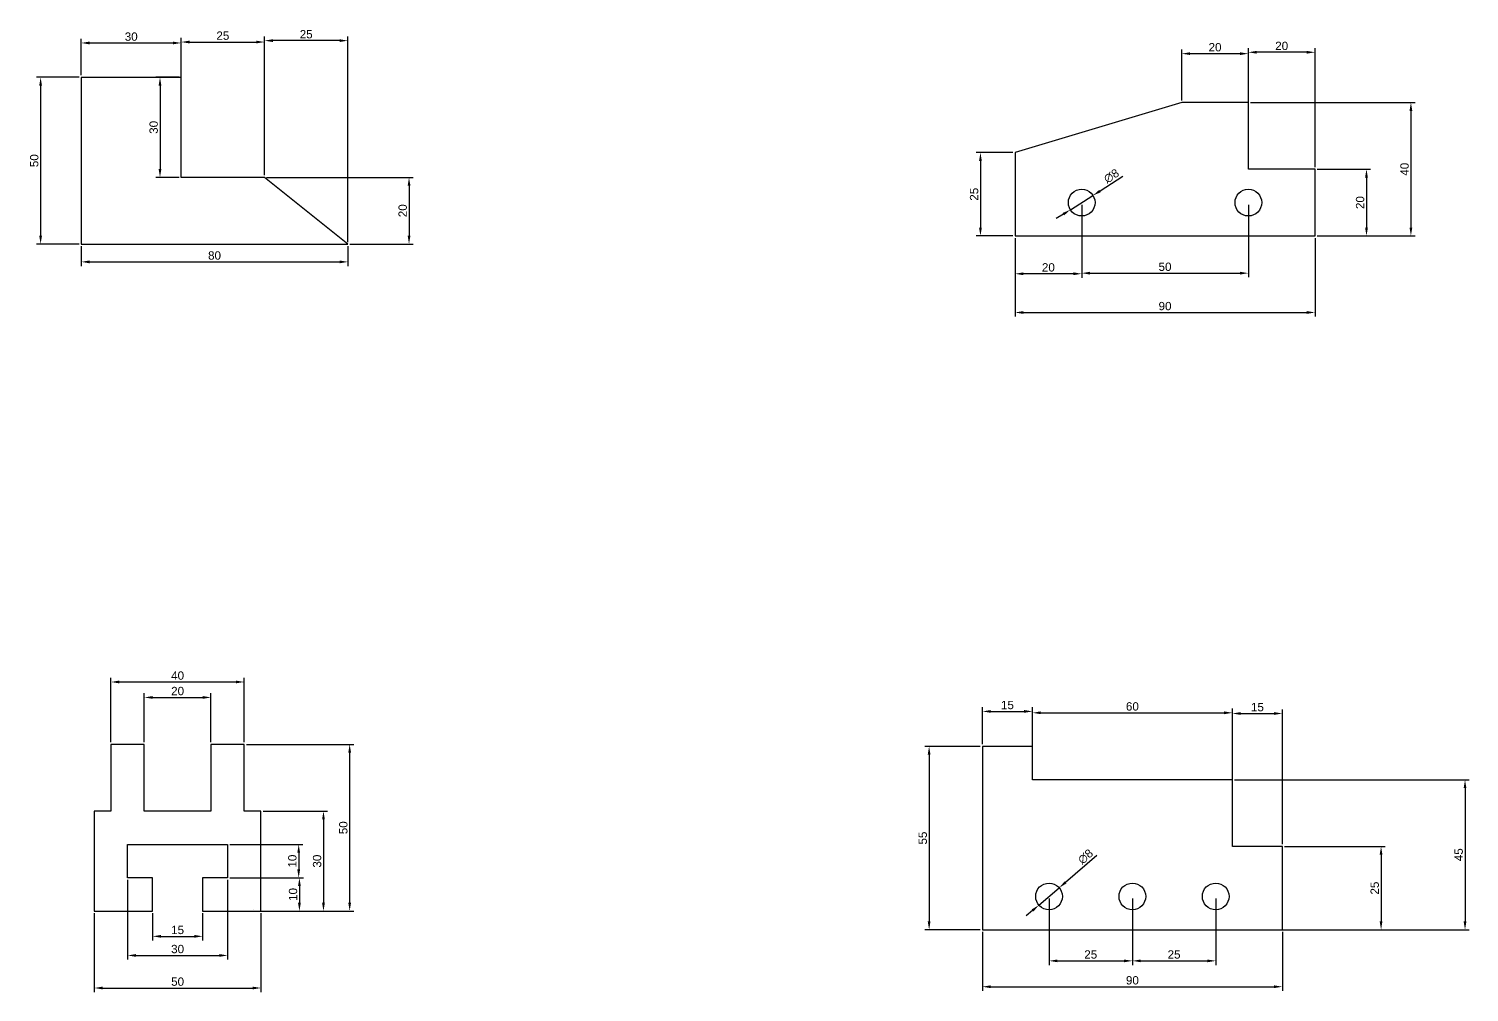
# Model space of a CAD drawing. Header units: centimetres. Extents: x 133 to 1115, y 64 to 390.
# Drawn here: x 682.5 to 1114.6, y 75.3 to 364.2 of the extents above; entities that cross this region are included whole.
import ezdxf

# ---------------------------------------------------------------- set-up
doc = ezdxf.new("R2010")
doc.units = ezdxf.units.CM
doc.styles.get("Standard").update_dxf_attribs({"font": 'arial.ttf'})
doc.dimstyles.new('ISO-25', dxfattribs={"dimtxt": 2.5, "dimasz": 2.5, "dimexe": 1.25, "dimexo": 0.625, "dimtad": 1, "dimtxsty": 'Standard', "dimcen": 2.5, "dimadec": 0, "dimazin": 0, "dimtfac": 1, "dimtmove": 0, "dimatfit": 3, "dimfxl": 1, "dimarcsym": 0})

# ---------------------------------------------------------------- blocks, each defined once
blk = doc.blocks.new('*D27')
at = {"color": 0, "lineweight": -2, "transparency": 16777216}
for p, q in [((1059.22, 119.01), (1089.46, 119.01)), ((1088.21, 116.51), (1088.21, 96.51)), ((1059.22, 94.01), (1089.46, 94.01))]:
    blk.add_line(p, q, dxfattribs=at)
at = {"color": 0, "transparency": 16777216}
for points in [[(1087.79, 116.51), (1088.62, 116.51), (1088.21, 119.01)], [(1087.79, 96.51), (1088.62, 96.51), (1088.21, 94.01)]]:
    blk.add_solid(points, dxfattribs=at)
at = {"layer": 'Defpoints', "color": 0, "transparency": 16777216}
for p in [(1058.6, 119.01), (1058.6, 94.01), (1088.21, 94.01)]:
    blk.add_point(p, dxfattribs=at)
at = {"color": 0, "transparency": 16777216, "insert": (1086.31, 106.51), "char_height": 2.5, "attachment_point": 5, "rotation": 90}
blk.add_mtext('25', dxfattribs=at)
blk = doc.blocks.new('*D28')
at = {"color": 0, "lineweight": -2, "transparency": 16777216}
for p, q in [((1069.01, 322.06), (1085.08, 322.06)), ((1083.83, 319.56), (1083.83, 304.56)), ((1069.01, 302.06), (1085.08, 302.06))]:
    blk.add_line(p, q, dxfattribs=at)
at = {"color": 0, "transparency": 16777216}
for points in [[(1083.41, 319.56), (1084.25, 319.56), (1083.83, 322.06)], [(1083.41, 304.56), (1084.25, 304.56), (1083.83, 302.06)]]:
    blk.add_solid(points, dxfattribs=at)
at = {"layer": 'Defpoints', "color": 0, "transparency": 16777216}
for p in [(1068.39, 322.06), (1068.39, 302.06), (1083.83, 302.06)]:
    blk.add_point(p, dxfattribs=at)
at = {"color": 0, "transparency": 16777216, "insert": (1081.93, 312.06), "char_height": 2.5, "attachment_point": 5, "rotation": 90}
blk.add_mtext('20', dxfattribs=at)
blk = doc.blocks.new('*D29')
at = {"color": 0, "lineweight": -2, "transparency": 16777216}
for p, q in [((1049.01, 342.06), (1098.41, 342.06)), ((1097.16, 339.56), (1097.16, 304.56)), ((1069.01, 302.06), (1098.41, 302.06))]:
    blk.add_line(p, q, dxfattribs=at)
at = {"color": 0, "transparency": 16777216}
for points in [[(1096.75, 339.56), (1097.58, 339.56), (1097.16, 342.06)], [(1096.75, 304.56), (1097.58, 304.56), (1097.16, 302.06)]]:
    blk.add_solid(points, dxfattribs=at)
at = {"layer": 'Defpoints', "color": 0, "transparency": 16777216}
for p in [(1048.39, 342.06), (1068.39, 302.06), (1097.16, 302.06)]:
    blk.add_point(p, dxfattribs=at)
at = {"color": 0, "transparency": 16777216, "insert": (1095.26, 322.06), "char_height": 2.5, "attachment_point": 5, "rotation": 90}
blk.add_mtext('40', dxfattribs=at)
blk = doc.blocks.new('*D30')
at = {"color": 0, "lineweight": -2, "transparency": 16777216}
for p, q in [((1048.39, 322.68), (1048.39, 358.38)), ((1065.89, 357.13), (1050.89, 357.13)), ((1068.39, 322.68), (1068.39, 358.38))]:
    blk.add_line(p, q, dxfattribs=at)
at = {"color": 0, "transparency": 16777216}
for points in [[(1050.89, 357.55), (1050.89, 356.72), (1048.39, 357.13)], [(1065.89, 357.55), (1065.89, 356.72), (1068.39, 357.13)]]:
    blk.add_solid(points, dxfattribs=at)
at = {"layer": 'Defpoints', "color": 0, "transparency": 16777216}
for p in [(1048.39, 357.13), (1048.39, 322.06), (1068.39, 322.06)]:
    blk.add_point(p, dxfattribs=at)
at = {"color": 0, "transparency": 16777216, "insert": (1058.39, 359.03), "char_height": 2.5, "attachment_point": 5}
blk.add_mtext('20', dxfattribs=at)
blk = doc.blocks.new('*D31')
at = {"color": 0, "lineweight": -2, "transparency": 16777216}
for p, q in [((1028.39, 342.68), (1028.39, 357.97)), ((1030.89, 356.72), (1045.89, 356.72)), ((1048.39, 342.68), (1048.39, 357.97))]:
    blk.add_line(p, q, dxfattribs=at)
at = {"color": 0, "transparency": 16777216}
for points in [[(1030.89, 357.14), (1030.89, 356.31), (1028.39, 356.72)], [(1045.89, 357.14), (1045.89, 356.31), (1048.39, 356.72)]]:
    blk.add_solid(points, dxfattribs=at)
at = {"layer": 'Defpoints', "color": 0, "transparency": 16777216}
for p in [(1048.39, 356.72), (1028.39, 342.06), (1048.39, 342.06)]:
    blk.add_point(p, dxfattribs=at)
at = {"color": 0, "transparency": 16777216, "insert": (1038.39, 358.63), "char_height": 2.5, "attachment_point": 5}
blk.add_mtext('20', dxfattribs=at)
blk = doc.blocks.new('*D32')
at = {"color": 0, "lineweight": -2, "transparency": 16777216}
for p, q in [((977.76, 327.06), (966.77, 327.06)), ((968.02, 324.56), (968.02, 304.56)), ((977.76, 302.06), (966.77, 302.06))]:
    blk.add_line(p, q, dxfattribs=at)
at = {"color": 0, "transparency": 16777216}
for points in [[(967.6, 324.56), (968.43, 324.56), (968.02, 327.06)], [(967.6, 304.56), (968.43, 304.56), (968.02, 302.06)]]:
    blk.add_solid(points, dxfattribs=at)
at = {"layer": 'Defpoints', "color": 0, "transparency": 16777216}
for p in [(978.39, 327.06), (968.02, 302.06), (978.39, 302.06)]:
    blk.add_point(p, dxfattribs=at)
at = {"color": 0, "transparency": 16777216, "insert": (966.12, 314.56), "char_height": 2.5, "attachment_point": 5, "rotation": 90}
blk.add_mtext('25', dxfattribs=at)
blk = doc.blocks.new('*D33')
at = {"color": 0, "lineweight": -2, "transparency": 16777216}
for p, q in [((998.39, 311.43), (998.39, 289.47)), ((978.39, 301.43), (978.39, 289.47)), ((995.89, 290.72), (980.89, 290.72))]:
    blk.add_line(p, q, dxfattribs=at)
at = {"color": 0, "transparency": 16777216}
for points in [[(980.89, 291.14), (980.89, 290.3), (978.39, 290.72)], [(995.89, 291.14), (995.89, 290.3), (998.39, 290.72)]]:
    blk.add_solid(points, dxfattribs=at)
at = {"layer": 'Defpoints', "color": 0, "transparency": 16777216}
for p in [(998.39, 312.06), (978.39, 302.06), (978.39, 290.72)]:
    blk.add_point(p, dxfattribs=at)
at = {"color": 0, "transparency": 16777216, "insert": (988.39, 292.62), "char_height": 2.5, "attachment_point": 5}
blk.add_mtext('20', dxfattribs=at)
blk = doc.blocks.new('*D34')
at = {"color": 0, "lineweight": -2, "transparency": 16777216}
for p, q in [((998.39, 311.43), (998.39, 289.65)), ((1048.39, 311.43), (1048.39, 289.65)), ((1000.89, 290.9), (1045.89, 290.9))]:
    blk.add_line(p, q, dxfattribs=at)
at = {"color": 0, "transparency": 16777216}
for points in [[(1000.89, 291.32), (1000.89, 290.48), (998.39, 290.9)], [(1045.89, 291.32), (1045.89, 290.48), (1048.39, 290.9)]]:
    blk.add_solid(points, dxfattribs=at)
at = {"layer": 'Defpoints', "color": 0, "transparency": 16777216}
for p in [(998.39, 312.06), (1048.39, 312.06), (1048.39, 290.9)]:
    blk.add_point(p, dxfattribs=at)
at = {"color": 0, "transparency": 16777216, "insert": (1023.39, 292.8), "char_height": 2.5, "attachment_point": 5}
blk.add_mtext('50', dxfattribs=at)
blk = doc.blocks.new('*D35')
at = {"color": 0, "lineweight": -2, "transparency": 16777216}
for p, q in [((978.39, 301.43), (978.39, 277.86)), ((1068.39, 301.43), (1068.39, 277.86)), ((980.89, 279.11), (1065.89, 279.11))]:
    blk.add_line(p, q, dxfattribs=at)
at = {"color": 0, "transparency": 16777216}
for points in [[(980.89, 279.53), (980.89, 278.69), (978.39, 279.11)], [(1065.89, 279.53), (1065.89, 278.69), (1068.39, 279.11)]]:
    blk.add_solid(points, dxfattribs=at)
at = {"layer": 'Defpoints', "color": 0, "transparency": 16777216}
for p in [(978.39, 302.06), (1068.39, 302.06), (1068.39, 279.11)]:
    blk.add_point(p, dxfattribs=at)
at = {"color": 0, "transparency": 16777216, "insert": (1023.39, 281.01), "char_height": 2.5, "attachment_point": 5}
blk.add_mtext('90', dxfattribs=at)
blk = doc.blocks.new('*D36')
at = {"color": 0, "lineweight": -2, "transparency": 16777216}
for p, q in [((1010.75, 319.86), (1003.89, 315.53)), ((995.01, 309.92), (1001.77, 314.19)), ((992.89, 308.58), (990.78, 307.25))]:
    blk.add_line(p, q, dxfattribs=at)
at = {"color": 0, "transparency": 16777216}
for points in [[(1003.66, 315.88), (1004.11, 315.17), (1001.77, 314.19)], [(992.67, 308.94), (993.12, 308.23), (995.01, 309.92)]]:
    blk.add_solid(points, dxfattribs=at)
at = {"layer": 'Defpoints', "color": 0, "transparency": 16777216}
for p in [(1001.77, 314.19), (995.01, 309.92)]:
    blk.add_point(p, dxfattribs=at)
at = {"color": 0, "transparency": 16777216, "insert": (1007.32, 320.03), "char_height": 2.5, "attachment_point": 5, "rotation": 32.2776}
blk.add_mtext('∅8', dxfattribs=at)
blk = doc.blocks.new('*D37')
at = {"color": 0, "lineweight": -2, "transparency": 16777216}
for p, q in [((1002.97, 116.26), (993.54, 108.23)), ((985.55, 101.42), (991.64, 106.61)), ((983.65, 99.79), (981.75, 98.17))]:
    blk.add_line(p, q, dxfattribs=at)
at = {"color": 0, "transparency": 16777216}
for points in [[(993.27, 108.54), (993.81, 107.91), (991.64, 106.61)], [(983.38, 100.11), (983.92, 99.48), (985.55, 101.42)]]:
    blk.add_solid(points, dxfattribs=at)
at = {"layer": 'Defpoints', "color": 0, "transparency": 16777216}
for p in [(991.64, 106.61), (985.55, 101.42)]:
    blk.add_point(p, dxfattribs=at)
at = {"color": 0, "transparency": 16777216, "insert": (999.55, 115.94), "char_height": 2.5, "attachment_point": 5, "rotation": 40.444}
blk.add_mtext('∅8', dxfattribs=at)
blk = doc.blocks.new('*D38')
at = {"color": 0, "lineweight": -2, "transparency": 16777216}
for p, q in [((967.97, 149.01), (951.37, 149.01)), ((952.62, 146.51), (952.62, 96.51)), ((967.97, 94.01), (951.37, 94.01))]:
    blk.add_line(p, q, dxfattribs=at)
at = {"color": 0, "transparency": 16777216}
for points in [[(952.2, 146.51), (953.03, 146.51), (952.62, 149.01)], [(952.2, 96.51), (953.03, 96.51), (952.62, 94.01)]]:
    blk.add_solid(points, dxfattribs=at)
at = {"layer": 'Defpoints', "color": 0, "transparency": 16777216}
for p in [(968.6, 149.01), (952.62, 94.01), (968.6, 94.01)]:
    blk.add_point(p, dxfattribs=at)
at = {"color": 0, "transparency": 16777216, "insert": (950.72, 121.51), "char_height": 2.5, "attachment_point": 5, "rotation": 90}
blk.add_mtext('55', dxfattribs=at)
blk = doc.blocks.new('*D39')
at = {"color": 0, "lineweight": -2, "transparency": 16777216}
for p, q in [((968.6, 149.64), (968.6, 160.74)), ((983.6, 149.64), (983.6, 160.74)), ((971.1, 159.49), (981.1, 159.49))]:
    blk.add_line(p, q, dxfattribs=at)
at = {"color": 0, "transparency": 16777216}
for points in [[(971.1, 159.9), (971.1, 159.07), (968.6, 159.49)], [(981.1, 159.9), (981.1, 159.07), (983.6, 159.49)]]:
    blk.add_solid(points, dxfattribs=at)
at = {"layer": 'Defpoints', "color": 0, "transparency": 16777216}
for p in [(983.6, 159.49), (968.6, 149.01), (983.6, 149.01)]:
    blk.add_point(p, dxfattribs=at)
at = {"color": 0, "transparency": 16777216, "insert": (976.1, 161.39), "char_height": 2.5, "attachment_point": 5}
blk.add_mtext('15', dxfattribs=at)
blk = doc.blocks.new('*D40')
at = {"color": 0, "lineweight": -2, "transparency": 16777216}
for p, q in [((983.6, 139.64), (983.6, 160.32)), ((1043.6, 139.64), (1043.6, 160.32)), ((986.1, 159.07), (1041.1, 159.07))]:
    blk.add_line(p, q, dxfattribs=at)
at = {"color": 0, "transparency": 16777216}
for points in [[(986.1, 159.49), (986.1, 158.65), (983.6, 159.07)], [(1041.1, 159.49), (1041.1, 158.65), (1043.6, 159.07)]]:
    blk.add_solid(points, dxfattribs=at)
at = {"layer": 'Defpoints', "color": 0, "transparency": 16777216}
for p in [(1043.6, 159.07), (983.6, 139.01), (1043.6, 139.01)]:
    blk.add_point(p, dxfattribs=at)
at = {"color": 0, "transparency": 16777216, "insert": (1013.6, 160.97), "char_height": 2.5, "attachment_point": 5}
blk.add_mtext('60', dxfattribs=at)
blk = doc.blocks.new('*D41')
at = {"color": 0, "lineweight": -2, "transparency": 16777216}
for p, q in [((1043.6, 119.64), (1043.6, 160.11)), ((1058.6, 119.64), (1058.6, 160.11)), ((1046.1, 158.86), (1056.1, 158.86))]:
    blk.add_line(p, q, dxfattribs=at)
at = {"color": 0, "transparency": 16777216}
for points in [[(1046.1, 159.28), (1046.1, 158.44), (1043.6, 158.86)], [(1056.1, 159.28), (1056.1, 158.44), (1058.6, 158.86)]]:
    blk.add_solid(points, dxfattribs=at)
at = {"layer": 'Defpoints', "color": 0, "transparency": 16777216}
for p in [(1058.6, 158.86), (1043.6, 119.01), (1058.6, 119.01)]:
    blk.add_point(p, dxfattribs=at)
at = {"color": 0, "transparency": 16777216, "insert": (1051.1, 160.76), "char_height": 2.5, "attachment_point": 5}
blk.add_mtext('15', dxfattribs=at)
blk = doc.blocks.new('*D42')
at = {"color": 0, "lineweight": -2, "transparency": 16777216}
for p, q in [((1044.22, 139.01), (1114.65, 139.01)), ((1113.4, 136.51), (1113.4, 96.51)), ((1056.17, 94.01), (1114.65, 94.01))]:
    blk.add_line(p, q, dxfattribs=at)
at = {"color": 0, "transparency": 16777216}
for points in [[(1112.98, 136.51), (1113.81, 136.51), (1113.4, 139.01)], [(1112.98, 96.51), (1113.81, 96.51), (1113.4, 94.01)]]:
    blk.add_solid(points, dxfattribs=at)
at = {"layer": 'Defpoints', "color": 0, "transparency": 16777216}
for p in [(1043.6, 139.01), (1055.54, 94.01), (1113.4, 94.01)]:
    blk.add_point(p, dxfattribs=at)
at = {"color": 0, "transparency": 16777216, "insert": (1111.5, 116.51), "char_height": 2.5, "attachment_point": 5, "rotation": 90}
blk.add_mtext('45', dxfattribs=at)
blk = doc.blocks.new('*D43')
at = {"color": 0, "lineweight": -2, "transparency": 16777216}
for p, q in [((988.6, 103.39), (988.6, 83.44)), ((1013.6, 103.39), (1013.6, 83.44)), ((991.1, 84.69), (1011.1, 84.69))]:
    blk.add_line(p, q, dxfattribs=at)
at = {"color": 0, "transparency": 16777216}
for points in [[(991.1, 85.1), (991.1, 84.27), (988.6, 84.69)], [(1011.1, 85.1), (1011.1, 84.27), (1013.6, 84.69)]]:
    blk.add_solid(points, dxfattribs=at)
at = {"layer": 'Defpoints', "color": 0, "transparency": 16777216}
for p in [(988.6, 104.01), (1013.6, 104.01), (1013.6, 84.69)]:
    blk.add_point(p, dxfattribs=at)
at = {"color": 0, "transparency": 16777216, "insert": (1001.1, 86.59), "char_height": 2.5, "attachment_point": 5}
blk.add_mtext('25', dxfattribs=at)
blk = doc.blocks.new('*D44')
at = {"color": 0, "lineweight": -2, "transparency": 16777216}
for p, q in [((1013.6, 103.39), (1013.6, 83.44)), ((1038.6, 103.39), (1038.6, 83.44)), ((1016.1, 84.69), (1036.1, 84.69))]:
    blk.add_line(p, q, dxfattribs=at)
at = {"color": 0, "transparency": 16777216}
for points in [[(1016.1, 85.1), (1016.1, 84.27), (1013.6, 84.69)], [(1036.1, 85.1), (1036.1, 84.27), (1038.6, 84.69)]]:
    blk.add_solid(points, dxfattribs=at)
at = {"layer": 'Defpoints', "color": 0, "transparency": 16777216}
for p in [(1013.6, 104.01), (1038.6, 104.01), (1038.6, 84.69)]:
    blk.add_point(p, dxfattribs=at)
at = {"color": 0, "transparency": 16777216, "insert": (1026.1, 86.59), "char_height": 2.5, "attachment_point": 5}
blk.add_mtext('25', dxfattribs=at)
blk = doc.blocks.new('*D45')
at = {"color": 0, "lineweight": -2, "transparency": 16777216}
for p, q in [((968.6, 93.39), (968.6, 75.68)), ((1058.6, 93.39), (1058.6, 75.68)), ((971.1, 76.93), (1056.1, 76.93))]:
    blk.add_line(p, q, dxfattribs=at)
at = {"color": 0, "transparency": 16777216}
for points in [[(971.1, 77.35), (971.1, 76.52), (968.6, 76.93)], [(1056.1, 77.35), (1056.1, 76.52), (1058.6, 76.93)]]:
    blk.add_solid(points, dxfattribs=at)
at = {"layer": 'Defpoints', "color": 0, "transparency": 16777216}
for p in [(968.6, 94.01), (1058.6, 94.01), (1058.6, 76.93)]:
    blk.add_point(p, dxfattribs=at)
at = {"color": 0, "transparency": 16777216, "insert": (1013.6, 78.84), "char_height": 2.5, "attachment_point": 5}
blk.add_mtext('90', dxfattribs=at)
blk = doc.blocks.new('*D46')
at = {"color": 0, "lineweight": -2, "transparency": 16777216}
for p, q in [((717.15, 150.23), (717.15, 164.93)), ((737.15, 150.23), (737.15, 164.93)), ((719.65, 163.68), (734.65, 163.68))]:
    blk.add_line(p, q, dxfattribs=at)
at = {"color": 0, "transparency": 16777216}
for points in [[(719.65, 164.09), (719.65, 163.26), (717.15, 163.68)], [(734.65, 164.09), (734.65, 163.26), (737.15, 163.68)]]:
    blk.add_solid(points, dxfattribs=at)
at = {"layer": 'Defpoints', "color": 0, "transparency": 16777216}
for p in [(737.15, 163.68), (717.15, 149.6), (737.15, 149.6)]:
    blk.add_point(p, dxfattribs=at)
at = {"color": 0, "transparency": 16777216, "insert": (727.15, 165.58), "char_height": 2.5, "attachment_point": 5}
blk.add_mtext('20', dxfattribs=at)
blk = doc.blocks.new('*D47')
at = {"color": 0, "lineweight": -2, "transparency": 16777216}
for p, q in [((707.15, 150.23), (707.15, 169.56)), ((747.15, 150.23), (747.15, 169.56)), ((709.65, 168.31), (744.65, 168.31))]:
    blk.add_line(p, q, dxfattribs=at)
at = {"color": 0, "transparency": 16777216}
for points in [[(709.65, 168.73), (709.65, 167.9), (707.15, 168.31)], [(744.65, 168.73), (744.65, 167.9), (747.15, 168.31)]]:
    blk.add_solid(points, dxfattribs=at)
at = {"layer": 'Defpoints', "color": 0, "transparency": 16777216}
for p in [(747.15, 168.31), (707.15, 149.6), (747.15, 149.6)]:
    blk.add_point(p, dxfattribs=at)
at = {"color": 0, "transparency": 16777216, "insert": (727.15, 170.22), "char_height": 2.5, "attachment_point": 5}
blk.add_mtext('40', dxfattribs=at)
blk = doc.blocks.new('*D48')
at = {"color": 0, "lineweight": -2, "transparency": 16777216}
for p, q in [((747.77, 149.6), (780.02, 149.6)), ((778.77, 147.1), (778.77, 102.1)), ((752.77, 99.6), (780.02, 99.6))]:
    blk.add_line(p, q, dxfattribs=at)
at = {"color": 0, "transparency": 16777216}
for points in [[(778.36, 147.1), (779.19, 147.1), (778.77, 149.6)], [(778.36, 102.1), (779.19, 102.1), (778.77, 99.6)]]:
    blk.add_solid(points, dxfattribs=at)
at = {"layer": 'Defpoints', "color": 0, "transparency": 16777216}
for p in [(747.15, 149.6), (752.15, 99.6), (778.77, 99.6)]:
    blk.add_point(p, dxfattribs=at)
at = {"color": 0, "transparency": 16777216, "insert": (776.87, 124.6), "char_height": 2.5, "attachment_point": 5, "rotation": 90}
blk.add_mtext('50', dxfattribs=at)
blk = doc.blocks.new('*D49')
at = {"color": 0, "lineweight": -2, "transparency": 16777216}
for p, q in [((752.77, 129.6), (772.16, 129.6)), ((770.91, 127.1), (770.91, 102.1)), ((752.77, 99.6), (772.16, 99.6))]:
    blk.add_line(p, q, dxfattribs=at)
at = {"color": 0, "transparency": 16777216}
for points in [[(770.5, 127.1), (771.33, 127.1), (770.91, 129.6)], [(770.5, 102.1), (771.33, 102.1), (770.91, 99.6)]]:
    blk.add_solid(points, dxfattribs=at)
at = {"layer": 'Defpoints', "color": 0, "transparency": 16777216}
for p in [(752.15, 129.6), (752.15, 99.6), (770.91, 99.6)]:
    blk.add_point(p, dxfattribs=at)
at = {"color": 0, "transparency": 16777216, "insert": (769.01, 114.6), "char_height": 2.5, "attachment_point": 5, "rotation": 90}
blk.add_mtext('30', dxfattribs=at)
blk = doc.blocks.new('*D50')
at = {"color": 0, "lineweight": -2, "transparency": 16777216}
for p, q in [((742.77, 119.6), (764.73, 119.6)), ((763.48, 117.1), (763.48, 112.1)), ((742.77, 109.6), (764.73, 109.6))]:
    blk.add_line(p, q, dxfattribs=at)
at = {"color": 0, "transparency": 16777216}
for points in [[(763.06, 117.1), (763.9, 117.1), (763.48, 119.6)], [(763.06, 112.1), (763.9, 112.1), (763.48, 109.6)]]:
    blk.add_solid(points, dxfattribs=at)
at = {"layer": 'Defpoints', "color": 0, "transparency": 16777216}
for p in [(742.15, 119.6), (742.15, 109.6), (763.48, 109.6)]:
    blk.add_point(p, dxfattribs=at)
at = {"color": 0, "transparency": 16777216, "insert": (761.58, 114.6), "char_height": 2.5, "attachment_point": 5, "rotation": 90}
blk.add_mtext('10', dxfattribs=at)
blk = doc.blocks.new('*D51')
at = {"color": 0, "lineweight": -2, "transparency": 16777216}
for p, q in [((742.77, 109.6), (764.94, 109.6)), ((763.69, 107.1), (763.69, 102.1)), ((742.77, 99.6), (764.94, 99.6))]:
    blk.add_line(p, q, dxfattribs=at)
at = {"color": 0, "transparency": 16777216}
for points in [[(763.28, 107.1), (764.11, 107.1), (763.69, 109.6)], [(763.28, 102.1), (764.11, 102.1), (763.69, 99.6)]]:
    blk.add_solid(points, dxfattribs=at)
at = {"layer": 'Defpoints', "color": 0, "transparency": 16777216}
for p in [(742.15, 109.6), (742.15, 99.6), (763.69, 99.6)]:
    blk.add_point(p, dxfattribs=at)
at = {"color": 0, "transparency": 16777216, "insert": (761.79, 104.6), "char_height": 2.5, "attachment_point": 5, "rotation": 90}
blk.add_mtext('10', dxfattribs=at)
blk = doc.blocks.new('*D52')
at = {"color": 0, "lineweight": -2, "transparency": 16777216}
for p, q in [((719.65, 98.98), (719.65, 90.79)), ((734.65, 98.98), (734.65, 90.79)), ((722.15, 92.04), (732.15, 92.04))]:
    blk.add_line(p, q, dxfattribs=at)
at = {"color": 0, "transparency": 16777216}
for points in [[(722.15, 92.46), (722.15, 91.63), (719.65, 92.04)], [(732.15, 92.46), (732.15, 91.63), (734.65, 92.04)]]:
    blk.add_solid(points, dxfattribs=at)
at = {"layer": 'Defpoints', "color": 0, "transparency": 16777216}
for p in [(719.65, 99.6), (734.65, 99.6), (734.65, 92.04)]:
    blk.add_point(p, dxfattribs=at)
at = {"color": 0, "transparency": 16777216, "insert": (727.15, 93.95), "char_height": 2.5, "attachment_point": 5}
blk.add_mtext('15', dxfattribs=at)
blk = doc.blocks.new('*D53')
at = {"color": 0, "lineweight": -2, "transparency": 16777216}
for p, q in [((712.15, 108.98), (712.15, 85.06)), ((742.15, 108.98), (742.15, 85.06)), ((714.65, 86.31), (739.65, 86.31))]:
    blk.add_line(p, q, dxfattribs=at)
at = {"color": 0, "transparency": 16777216}
for points in [[(714.65, 86.73), (714.65, 85.9), (712.15, 86.31)], [(739.65, 86.73), (739.65, 85.9), (742.15, 86.31)]]:
    blk.add_solid(points, dxfattribs=at)
at = {"layer": 'Defpoints', "color": 0, "transparency": 16777216}
for p in [(712.15, 109.6), (742.15, 109.6), (742.15, 86.31)]:
    blk.add_point(p, dxfattribs=at)
at = {"color": 0, "transparency": 16777216, "insert": (727.15, 88.22), "char_height": 2.5, "attachment_point": 5}
blk.add_mtext('30', dxfattribs=at)
blk = doc.blocks.new('*D54')
at = {"color": 0, "lineweight": -2, "transparency": 16777216}
for p, q in [((702.15, 98.98), (702.15, 75.3)), ((752.15, 98.98), (752.15, 75.3)), ((704.65, 76.55), (749.65, 76.55))]:
    blk.add_line(p, q, dxfattribs=at)
at = {"color": 0, "transparency": 16777216}
for points in [[(704.65, 76.96), (704.65, 76.13), (702.15, 76.55)], [(749.65, 76.96), (749.65, 76.13), (752.15, 76.55)]]:
    blk.add_solid(points, dxfattribs=at)
at = {"layer": 'Defpoints', "color": 0, "transparency": 16777216}
for p in [(702.15, 99.6), (752.15, 99.6), (752.15, 76.55)]:
    blk.add_point(p, dxfattribs=at)
at = {"color": 0, "transparency": 16777216, "insert": (727.15, 78.45), "char_height": 2.5, "attachment_point": 5}
blk.add_mtext('50', dxfattribs=at)
blk = doc.blocks.new('*D55')
at = {"color": 0, "lineweight": -2, "transparency": 16777216}
for p, q in [((753.86, 319.62), (797.83, 319.62)), ((796.58, 317.12), (796.58, 302.12)), ((778.86, 299.62), (797.83, 299.62))]:
    blk.add_line(p, q, dxfattribs=at)
at = {"color": 0, "transparency": 16777216}
for points in [[(796.17, 317.12), (797, 317.12), (796.58, 319.62)], [(796.17, 302.12), (797, 302.12), (796.58, 299.62)]]:
    blk.add_solid(points, dxfattribs=at)
at = {"layer": 'Defpoints', "color": 0, "transparency": 16777216}
for p in [(753.23, 319.62), (778.23, 299.62), (796.58, 299.62)]:
    blk.add_point(p, dxfattribs=at)
at = {"color": 0, "transparency": 16777216, "insert": (794.68, 309.62), "char_height": 2.5, "attachment_point": 5, "rotation": 90}
blk.add_mtext('20', dxfattribs=at)
blk = doc.blocks.new('*D56')
at = {"color": 0, "lineweight": -2, "transparency": 16777216}
for p, q in [((753.23, 320.24), (753.23, 361.87)), ((775.73, 360.62), (755.73, 360.62)), ((778.23, 300.24), (778.23, 361.87))]:
    blk.add_line(p, q, dxfattribs=at)
at = {"color": 0, "transparency": 16777216}
for points in [[(755.73, 361.04), (755.73, 360.21), (753.23, 360.62)], [(775.73, 361.04), (775.73, 360.21), (778.23, 360.62)]]:
    blk.add_solid(points, dxfattribs=at)
at = {"layer": 'Defpoints', "color": 0, "transparency": 16777216}
for p in [(753.23, 360.62), (753.23, 319.62), (778.23, 299.62)]:
    blk.add_point(p, dxfattribs=at)
at = {"color": 0, "transparency": 16777216, "insert": (765.73, 362.53), "char_height": 2.5, "attachment_point": 5}
blk.add_mtext('25', dxfattribs=at)
blk = doc.blocks.new('*D57')
at = {"color": 0, "lineweight": -2, "transparency": 16777216}
for p, q in [((728.23, 320.24), (728.23, 361.46)), ((730.73, 360.21), (750.73, 360.21)), ((753.23, 320.24), (753.23, 361.46))]:
    blk.add_line(p, q, dxfattribs=at)
at = {"color": 0, "transparency": 16777216}
for points in [[(730.73, 360.62), (730.73, 359.79), (728.23, 360.21)], [(750.73, 360.62), (750.73, 359.79), (753.23, 360.21)]]:
    blk.add_solid(points, dxfattribs=at)
at = {"layer": 'Defpoints', "color": 0, "transparency": 16777216}
for p in [(753.23, 360.21), (728.23, 319.62), (753.23, 319.62)]:
    blk.add_point(p, dxfattribs=at)
at = {"color": 0, "transparency": 16777216, "insert": (740.73, 362.11), "char_height": 2.5, "attachment_point": 5}
blk.add_mtext('25', dxfattribs=at)
blk = doc.blocks.new('*D58')
at = {"color": 0, "lineweight": -2, "transparency": 16777216}
for p, q in [((698.23, 350.24), (698.23, 361.17)), ((700.73, 359.92), (725.73, 359.92)), ((728.23, 350.24), (728.23, 361.17))]:
    blk.add_line(p, q, dxfattribs=at)
at = {"color": 0, "transparency": 16777216}
for points in [[(700.73, 360.34), (700.73, 359.5), (698.23, 359.92)], [(725.73, 360.34), (725.73, 359.5), (728.23, 359.92)]]:
    blk.add_solid(points, dxfattribs=at)
at = {"layer": 'Defpoints', "color": 0, "transparency": 16777216}
for p in [(728.23, 359.92), (698.23, 349.62), (728.23, 349.62)]:
    blk.add_point(p, dxfattribs=at)
at = {"color": 0, "transparency": 16777216, "insert": (713.23, 361.82), "char_height": 2.5, "attachment_point": 5}
blk.add_mtext('30', dxfattribs=at)
blk = doc.blocks.new('*D59')
at = {"color": 0, "lineweight": -2, "transparency": 16777216}
for p, q in [((727.61, 349.62), (720.62, 349.62)), ((721.87, 347.12), (721.87, 322.12)), ((727.61, 319.62), (720.62, 319.62))]:
    blk.add_line(p, q, dxfattribs=at)
at = {"color": 0, "transparency": 16777216}
for points in [[(721.45, 347.12), (722.29, 347.12), (721.87, 349.62)], [(721.45, 322.12), (722.29, 322.12), (721.87, 319.62)]]:
    blk.add_solid(points, dxfattribs=at)
at = {"layer": 'Defpoints', "color": 0, "transparency": 16777216}
for p in [(728.23, 349.62), (721.87, 319.62), (728.23, 319.62)]:
    blk.add_point(p, dxfattribs=at)
at = {"color": 0, "transparency": 16777216, "insert": (719.97, 334.62), "char_height": 2.5, "attachment_point": 5, "rotation": 90}
blk.add_mtext('30', dxfattribs=at)
blk = doc.blocks.new('*D60')
at = {"color": 0, "lineweight": -2, "transparency": 16777216}
for p, q in [((697.61, 349.62), (684.8, 349.62)), ((686.05, 347.12), (686.05, 302.12)), ((697.61, 299.62), (684.8, 299.62))]:
    blk.add_line(p, q, dxfattribs=at)
at = {"color": 0, "transparency": 16777216}
for points in [[(685.63, 347.12), (686.47, 347.12), (686.05, 349.62)], [(685.63, 302.12), (686.47, 302.12), (686.05, 299.62)]]:
    blk.add_solid(points, dxfattribs=at)
at = {"layer": 'Defpoints', "color": 0, "transparency": 16777216}
for p in [(698.23, 349.62), (686.05, 299.62), (698.23, 299.62)]:
    blk.add_point(p, dxfattribs=at)
at = {"color": 0, "transparency": 16777216, "insert": (684.15, 324.62), "char_height": 2.5, "attachment_point": 5, "rotation": 90}
blk.add_mtext('50', dxfattribs=at)
blk = doc.blocks.new('*D61')
at = {"color": 0, "lineweight": -2, "transparency": 16777216}
for p, q in [((698.23, 298.99), (698.23, 293.03)), ((778.23, 298.99), (778.23, 293.03)), ((700.73, 294.28), (775.73, 294.28))]:
    blk.add_line(p, q, dxfattribs=at)
at = {"color": 0, "transparency": 16777216}
for points in [[(700.73, 294.7), (700.73, 293.86), (698.23, 294.28)], [(775.73, 294.7), (775.73, 293.86), (778.23, 294.28)]]:
    blk.add_solid(points, dxfattribs=at)
at = {"layer": 'Defpoints', "color": 0, "transparency": 16777216}
for p in [(698.23, 299.62), (778.23, 299.62), (778.23, 294.28)]:
    blk.add_point(p, dxfattribs=at)
at = {"color": 0, "transparency": 16777216, "insert": (738.23, 296.18), "char_height": 2.5, "attachment_point": 5}
blk.add_mtext('80', dxfattribs=at)

msp = doc.modelspace()

# ---------------------------------------------------------------- linework, layer by layer
at = {"transparency": 33554687}
for p, q in [((728.234, 349.619), (698.234, 349.619)), ((698.234, 349.619), (698.234, 299.619)), ((728.234, 319.619), (728.234, 349.619)), ((1028.39, 342.056), (978.39, 327.056)), ((1048.39, 342.056), (1028.39, 342.056)), ((1048.39, 322.056), (1048.39, 342.056)), ((978.39, 327.056), (978.39, 302.056)), ((1068.39, 322.056), (1048.39, 322.056)), ((1068.39, 302.056), (1068.39, 322.056)), ((753.234, 319.619), (728.234, 319.619)), ((778.234, 299.619), (753.234, 319.619)), ((698.234, 299.619), (778.234, 299.619)), ((978.39, 302.056), (1068.39, 302.056)), ((717.148, 149.603), (707.148, 149.603)), ((707.148, 149.603), (707.148, 129.603)), ((717.148, 129.603), (717.148, 149.603)), ((747.148, 149.603), (737.148, 149.603)), ((737.148, 149.603), (737.148, 129.603)), ((747.148, 129.603), (747.148, 149.603)), ((968.596, 149.011), (968.596, 94.011)), ((983.596, 149.011), (968.596, 149.011)), ((983.596, 139.011), (983.596, 149.011)), ((1043.596, 139.011), (983.596, 139.011)), ((1043.596, 119.011), (1043.596, 139.011)), ((707.148, 129.603), (702.148, 129.603)), ((702.148, 129.603), (702.148, 99.603)), ((737.148, 129.603), (717.148, 129.603)), ((752.148, 129.603), (747.148, 129.603)), ((752.148, 99.603), (752.148, 129.603)), ((712.148, 109.603), (712.148, 119.603)), ((712.148, 119.603), (742.148, 119.603)), ((742.148, 119.603), (742.148, 109.603)), ((1058.596, 119.011), (1043.596, 119.011)), ((1058.596, 94.011), (1058.596, 119.011)), ((719.648, 109.603), (712.148, 109.603)), ((719.648, 99.603), (719.648, 109.603)), ((742.148, 109.603), (734.648, 109.603)), ((734.648, 109.603), (734.648, 99.603)), ((702.148, 99.603), (719.648, 99.603)), ((734.648, 99.603), (752.148, 99.603)), ((750.016, 100.235), (750.016, 100.235)), ((968.596, 94.011), (1058.596, 94.011))]:
    msp.add_line(p, q, dxfattribs=at)
for centre in [(998.39, 312.056), (1048.39, 312.056), (988.596, 104.011), (1013.596, 104.011), (1038.596, 104.011)]:
    msp.add_circle(centre, 4, dxfattribs=at)

# ---------------------------------------------------------------- dimensions: what is measured, and where the dimension line sits
at = {"color": 242, "true_color": 0xcd2027, "transparency": 33554687}
for base, p1, p2, picture, middle in [((728.234, 359.921), (698.234, 349.619), (728.234, 349.619), '*D58', (713.234, 361.823)), ((753.234, 360.207), (728.234, 319.619), (753.234, 319.619), '*D57', (740.734, 362.109)), ((753.234, 360.624), (778.234, 299.619), (753.234, 319.619), '*D56', (765.734, 362.525)), ((1048.39, 356.725), (1028.39, 342.056), (1048.39, 342.056), '*D31', (1038.39, 358.626)), ((1048.39, 357.132), (1068.39, 322.056), (1048.39, 322.056), '*D30', (1058.39, 359.033)), ((978.39, 290.719), (998.39, 312.056), (978.39, 302.056), '*D33', (988.39, 292.621)), ((1048.39, 290.901), (998.39, 312.056), (1048.39, 312.056), '*D34', (1023.39, 292.802)), ((778.234, 294.281), (698.234, 299.619), (778.234, 299.619), '*D61', (738.234, 296.182)), ((1068.39, 279.11), (978.39, 302.056), (1068.39, 302.056), '*D35', (1023.39, 281.011)), ((747.148, 168.314), (707.148, 149.603), (747.148, 149.603), '*D47', (727.148, 170.216)), ((737.148, 163.675), (717.148, 149.603), (737.148, 149.603), '*D46', (727.148, 165.577)), ((983.596, 159.488), (968.596, 149.011), (983.596, 149.011), '*D39', (976.096, 161.389)), ((1043.596, 159.069), (983.596, 139.011), (1043.596, 139.011), '*D40', (1013.596, 160.97)), ((1058.596, 158.859), (1043.596, 119.011), (1058.596, 119.011), '*D41', (1051.096, 160.76)), ((742.148, 86.313), (712.148, 109.603), (742.148, 109.603), '*D53', (727.148, 88.215)), ((1013.596, 84.686), (988.596, 104.011), (1013.596, 104.011), '*D43', (1001.096, 86.588)), ((1038.596, 84.686), (1013.596, 104.011), (1038.596, 104.011), '*D44', (1026.096, 86.588)), ((752.148, 76.548), (702.148, 99.603), (752.148, 99.603), '*D54', (727.148, 78.449)), ((734.648, 92.045), (719.648, 99.603), (734.648, 99.603), '*D52', (727.148, 93.946)), ((1058.596, 76.934), (968.596, 94.011), (1058.596, 94.011), '*D45', (1013.596, 78.835))]:
    dim = msp.add_linear_dim(base=base, p1=p1, p2=p2, dimstyle='ISO-25', dxfattribs=at)
    dim.commit()
    dim.dimension.update_dxf_attribs({"geometry": picture, "text_midpoint": middle})
for base, p1, p2, picture, middle in [((686.05, 299.619), (698.234, 349.619), (698.234, 299.619), '*D60', (684.149, 324.619)), ((721.871, 319.619), (728.234, 349.619), (728.234, 319.619), '*D59', (719.969, 334.619)), ((1097.164, 302.056), (1048.39, 342.056), (1068.39, 302.056), '*D29', (1095.262, 322.056)), ((968.018, 302.056), (978.39, 327.056), (978.39, 302.056), '*D32', (966.117, 314.556)), ((1083.831, 302.056), (1068.39, 322.056), (1068.39, 302.056), '*D28', (1081.93, 312.056)), ((796.583, 299.619), (753.234, 319.619), (778.234, 299.619), '*D55', (794.682, 309.619)), ((778.772, 99.603), (747.148, 149.603), (752.148, 99.603), '*D48', (776.871, 124.603)), ((952.618, 94.011), (968.596, 149.011), (968.596, 94.011), '*D38', (950.722, 121.511)), ((1113.396, 94.011), (1043.596, 139.011), (1055.541, 94.011), '*D42', (1111.499, 116.511)), ((770.914, 99.603), (752.148, 129.603), (752.148, 99.603), '*D49', (769.012, 114.603)), ((763.481, 109.603), (742.148, 119.603), (742.148, 109.603), '*D50', (761.58, 114.603)), ((1088.207, 94.011), (1058.596, 119.011), (1058.596, 94.011), '*D27', (1086.305, 106.511)), ((763.694, 99.603), (742.148, 109.603), (742.148, 99.603), '*D51', (761.792, 104.603))]:
    dim = msp.add_linear_dim(base=base, p1=p1, p2=p2, angle=90, dimstyle='ISO-25', dxfattribs=at)
    dim.commit()
    dim.dimension.update_dxf_attribs({"geometry": picture, "text_midpoint": middle})
dim = msp.add_diameter_dim_2p(p1=(995.008, 309.92), p2=(1001.772, 314.192), dimstyle='ISO-25', dxfattribs=at)
dim.commit()
dim.dimension.update_dxf_attribs({"geometry": '*D36', "text_midpoint": (1007.319, 320.028)})
dim = msp.add_diameter_dim_2p(p1=(985.552, 101.416), p2=(991.64, 106.606), dimstyle='ISO-25', dxfattribs=at)
dim.commit()
dim.dimension.update_dxf_attribs({"geometry": '*D37', "text_midpoint": (1000.83, 114.439), "dimtype": 163})

doc.saveas('drawing.dxf')
